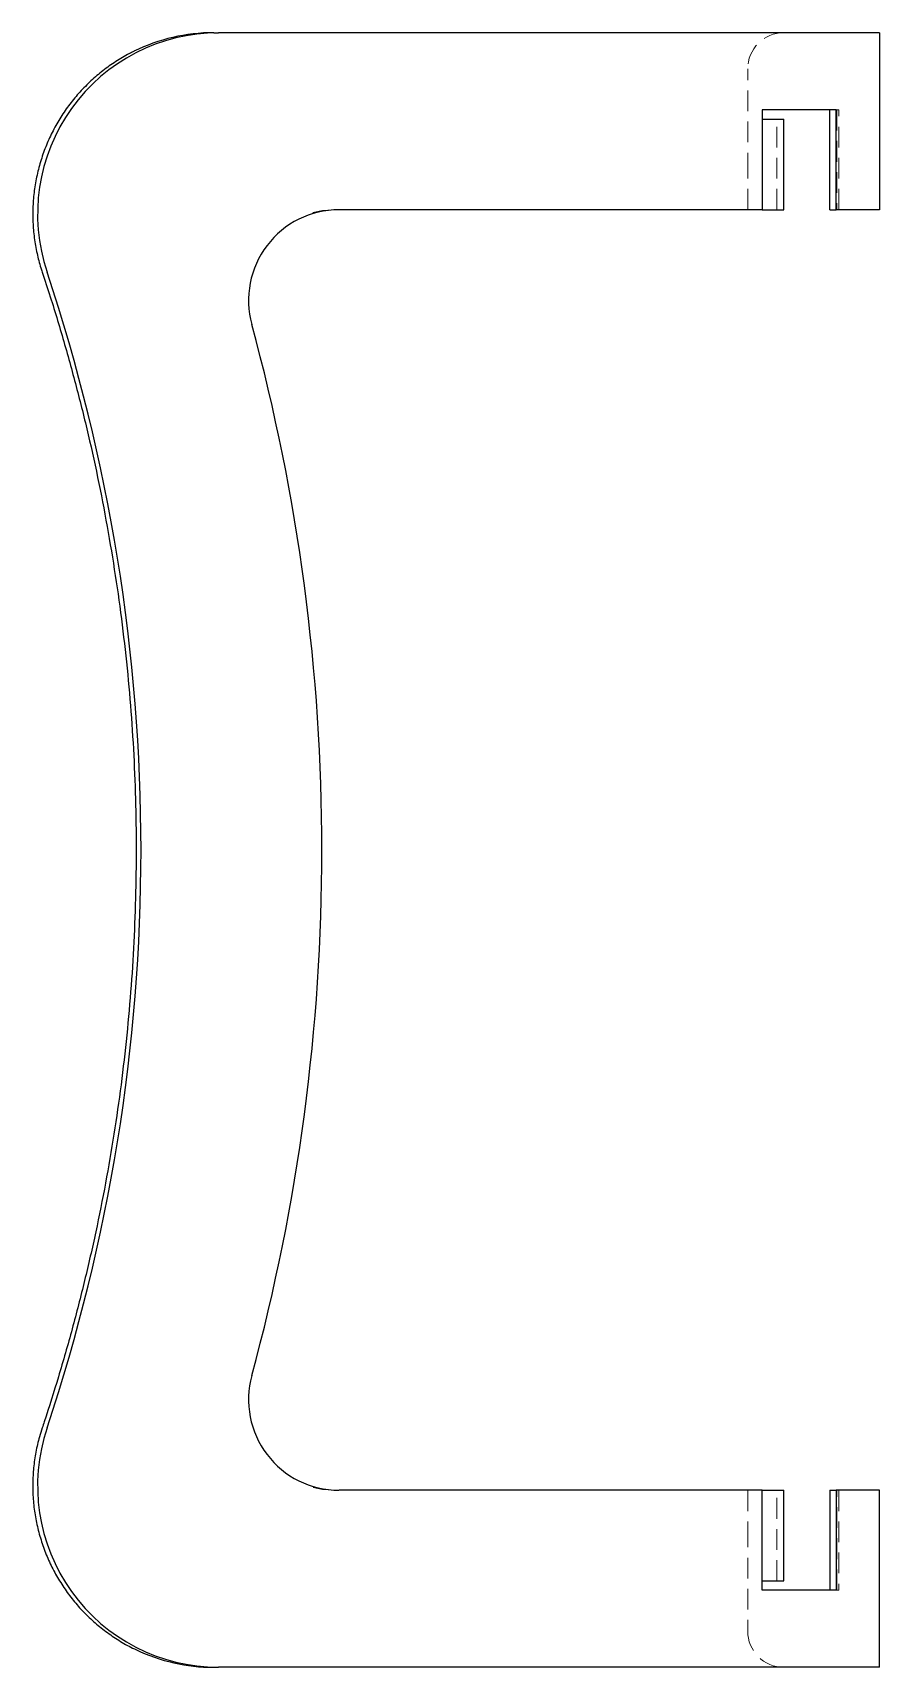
# Model space of a CAD drawing. Header units: millimetres. Extents: x 73 to 249, y 7 to 184.
# Drawn here: x 197.1 to 248.9, y 7 to 107 of the extents above.
import ezdxf

# ---------------------------------------------------------------- set-up
doc = ezdxf.new("R2010")
doc.units = ezdxf.units.MM
doc.linetypes.add('HIDDEN', pattern=[1.905, 1.27, -0.635])

msp = doc.modelspace()

# ---------------------------------------------------------------- linework, layer by layer
at = {"color": 7, "linetype": 'Continuous', "lineweight": 25}
for p, q in [((208.17, 107), (208.46, 107)), ((248.91, 107), (208.46, 107)), ((248.91, 107), (248.91, 96.17)), ((246.27, 102.28), (241.74, 102.28)), ((241.74, 102.28), (241.74, 101.72)), ((245.87, 96.17), (245.87, 102.28)), ((246.27, 96.17), (246.27, 102.28)), ((241.74, 101.72), (241.74, 96.17)), ((241.74, 101.72), (243.07, 101.72)), ((243.07, 96.17), (243.07, 101.72)), ((241.74, 96.17), (215.84, 96.17)), ((241.74, 96.17), (243.07, 96.17)), ((245.87, 96.17), (246.27, 96.17)), ((248.91, 96.17), (246.27, 96.17)), ((241.74, 17.83), (215.84, 17.83)), ((241.74, 12.28), (241.74, 17.83)), ((241.74, 17.83), (243.07, 17.83)), ((243.07, 12.28), (243.07, 17.83)), ((245.87, 17.83), (245.87, 11.72)), ((245.87, 17.83), (246.27, 17.83)), ((246.27, 17.83), (246.27, 11.72)), ((248.91, 17.83), (246.27, 17.83)), ((248.91, 7), (248.91, 17.83)), ((241.74, 11.72), (241.74, 12.28)), ((241.74, 12.28), (243.07, 12.28)), ((246.27, 11.72), (241.74, 11.72)), ((208.17, 7), (208.46, 7)), ((248.91, 7), (208.46, 7))]:
    msp.add_line(p, q, dxfattribs=at)
at = {"color": 7, "linetype": 'HIDDEN', "lineweight": 18}
for p, q in [((240.85, 98.39), (240.85, 104.78)), ((246.42, 102.28), (246.27, 102.28)), ((246.31, 102.28), (246.31, 96.17)), ((246.42, 96.17), (246.42, 102.28)), ((242.63, 96.17), (242.63, 101.72)), ((240.85, 96.17), (240.85, 98.39)), ((215.84, 96.17), (215.55, 96.17)), ((215.84, 17.83), (215.55, 17.83)), ((240.85, 17.83), (240.85, 15.61)), ((242.63, 12.28), (242.63, 17.83)), ((246.31, 11.72), (246.31, 17.83)), ((246.42, 17.83), (246.42, 11.72)), ((240.85, 15.61), (240.85, 9.22)), ((246.42, 11.72), (246.27, 11.72))]:
    msp.add_line(p, q, dxfattribs=at)
at = {"color": 7, "linetype": 'HIDDEN', "lineweight": 18, "flags": 128}
for points in [[(214.23, 96.01), (214.82, 96.12), (215.55, 96.17)], [(214.26, 17.99), (214.82, 17.88), (215.55, 17.83)]]:
    msp.add_lwpolyline(points, dxfattribs=at)
at = {"color": 7, "linetype": 'Continuous', "lineweight": 25}
for centre, radius, start, end in [((208.49, 95.9), 11.1, 90.1559, 198.604), ((208.17, 95.97), 11.03, 90.0047, 116.2705), ((215.85, 90.62), 5.55, 90.1471, 195.3143), ((92.21, 57), 111.51, 341.5157, 18.4843), ((92.12, 57), 122.67, 344.8062, 15.1938), ((215.85, 23.38), 5.55, 164.6857, 269.8529), ((208.49, 18.1), 11.1, 161.396, 269.8441), ((208.17, 18.03), 11.03, 244.4195, 269.9955)]:
    msp.add_arc(centre, radius, start, end, dxfattribs=at)
at = {"color": 7, "linetype": 'HIDDEN', "lineweight": 18}
for centre, start, end in [((243.07, 104.78), 90, 180), ((243.07, 9.22), 180, 270)]:
    msp.add_arc(centre, 2.22, start, end, dxfattribs=at)
at = {"color": 7, "linetype": 'Continuous', "lineweight": 25}
for points, knots in [([(203.28, 105.85), (203.19, 105.81), (202.81, 105.63), (202.17, 105.24), (201.38, 104.69), (200.65, 104.06), (199.97, 103.38), (199.35, 102.64), (198.8, 101.84), (198.32, 101.01), (197.92, 100.13), (197.59, 99.22), (197.34, 98.29), (197.17, 97.34), (197.09, 96.38), (197.09, 95.41), (197.17, 94.45), (197.34, 93.51), (197.52, 92.82), (197.64, 92.44), (197.67, 92.36)], [0, 0, 0, 0, 0.019386, 0.079769, 0.140155, 0.200546, 0.260941, 0.321341, 0.381745, 0.442155, 0.50257, 0.562988, 0.623411, 0.683838, 0.744267, 0.804699, 0.865132, 0.925565, 0.982823, 1, 1, 1, 1]), ([(197.67, 92.36), (197.83, 91.85), (198.32, 90.39), (199.06, 87.93), (199.86, 84.99), (200.59, 82.03), (201.23, 79.05), (201.79, 76.05), (202.27, 73.04), (202.67, 70.02), (202.99, 66.99), (203.22, 63.94), (203.37, 60.9), (203.43, 57.85), (203.41, 54.8), (203.31, 51.75), (203.13, 48.71), (202.86, 45.67), (202.51, 42.64), (202.07, 39.62), (201.56, 36.62), (200.96, 33.63), (200.28, 30.66), (199.52, 27.7), (198.69, 24.82), (198.06, 22.81), (197.71, 21.77), (197.67, 21.64)], [0, 0, 0, 0, 0.022082, 0.064455, 0.106828, 0.149202, 0.191576, 0.233949, 0.276323, 0.318696, 0.361069, 0.403443, 0.445816, 0.488189, 0.530563, 0.572936, 0.615309, 0.657683, 0.700056, 0.742429, 0.784803, 0.827176, 0.869549, 0.911923, 0.954296, 0.99444, 1, 1, 1, 1]), ([(197.67, 21.64), (197.61, 21.46), (197.46, 20.98), (197.27, 20.17), (197.13, 19.21), (197.08, 18.25), (197.11, 17.28), (197.22, 16.32), (197.42, 15.38), (197.7, 14.45), (198.05, 13.55), (198.48, 12.69), (198.99, 11.87), (199.56, 11.09), (200.2, 10.37), (200.9, 9.71), (201.66, 9.11), (202.46, 8.58), (203.05, 8.24), (203.37, 8.1), (203.4, 8.09)], [0, 0, 0, 0, 0.035182, 0.095095, 0.155023, 0.214953, 0.274885, 0.334818, 0.394751, 0.454683, 0.514614, 0.574542, 0.634466, 0.694388, 0.754305, 0.814217, 0.874125, 0.934028, 0.993926, 1, 1, 1, 1])]:
    msp.add_open_spline(points, degree=3, knots=knots, dxfattribs=at)

doc.saveas('drawing.dxf')
